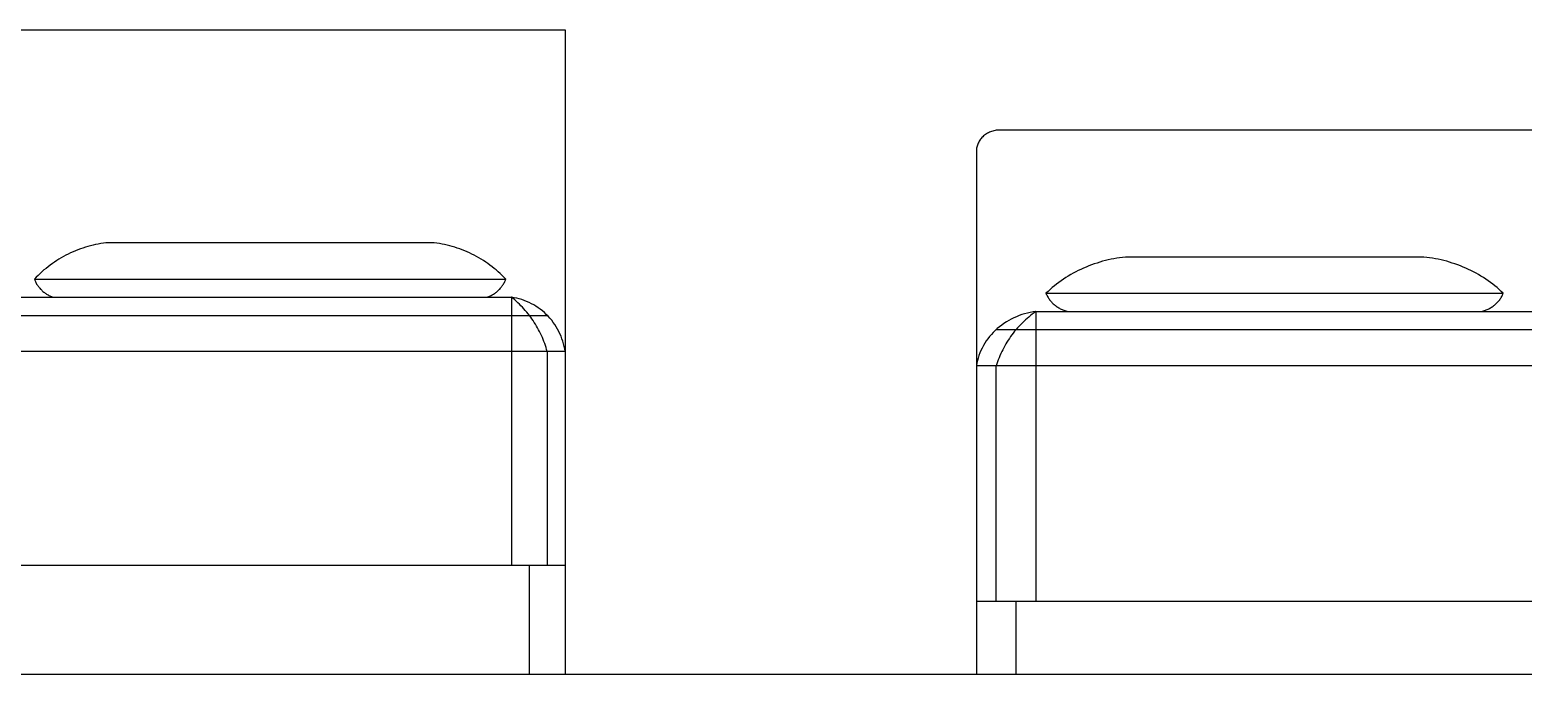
# Model space of a CAD drawing. Header units: inches. Extents: x 18.5 to 61, y 8.5 to 33.3.
# Drawn here: x 43.933 to 46.019, y 18.876 to 19.776 of the extents above; entities that cross this region are included whole.
import ezdxf

# ---------------------------------------------------------------- set-up
doc = ezdxf.new("R2010")
doc.units = ezdxf.units.IN
doc.header["$MEASUREMENT"] = 0
doc.layers.add('02', color=2, linetype='Continuous')
doc.layers.add('1', color=1, linetype='Continuous')

msp = doc.modelspace()

# ---------------------------------------------------------------- linework, layer by layer
at = {"layer": '02'}
for p, q in [((43.1804, 19.776), (44.6804, 19.776)), ((44.6804, 19.776), (44.6804, 18.876)), ((45.2663, 19.6288), (45.265, 19.6278)), ((45.2675, 19.6298), (45.2663, 19.6288)), ((45.2689, 19.6307), (45.2675, 19.6298)), ((45.2703, 19.6315), (45.2689, 19.6307)), ((45.2717, 19.6323), (45.2703, 19.6315)), ((45.2732, 19.633), (45.2717, 19.6323)), ((45.2747, 19.6336), (45.2732, 19.633)), ((45.2762, 19.6342), (45.2747, 19.6336)), ((45.2778, 19.6347), (45.2762, 19.6342)), ((45.2794, 19.6351), (45.2778, 19.6347)), ((45.281, 19.6354), (45.2794, 19.6351)), ((45.2827, 19.6357), (45.281, 19.6354)), ((45.2843, 19.6359), (45.2827, 19.6357)), ((45.286, 19.636), (45.2843, 19.6359)), ((45.2876, 19.636), (45.286, 19.636)), ((46.722, 19.636), (45.2876, 19.636)), ((45.2549, 19.6076), (45.2548, 19.6061)), ((45.255, 19.6091), (45.2549, 19.6076)), ((45.2552, 19.6106), (45.255, 19.6091)), ((45.2555, 19.6121), (45.2552, 19.6106)), ((45.2559, 19.6136), (45.2555, 19.6121)), ((45.2563, 19.6151), (45.2559, 19.6136)), ((45.2569, 19.6165), (45.2563, 19.6151)), ((45.2575, 19.6179), (45.2569, 19.6165)), ((45.2582, 19.6193), (45.2575, 19.6179)), ((45.2589, 19.6206), (45.2582, 19.6193)), ((45.2598, 19.6219), (45.2589, 19.6206)), ((45.2607, 19.6232), (45.2598, 19.6219)), ((45.2617, 19.6244), (45.2607, 19.6232)), ((45.2627, 19.6256), (45.2617, 19.6244)), ((45.2638, 19.6267), (45.2627, 19.6256)), ((45.265, 19.6278), (45.2638, 19.6267)), ((45.2548, 19.6061), (45.2548, 18.876)), ((43.9863, 19.4628), (43.983, 19.4612)), ((43.9896, 19.4644), (43.9863, 19.4628)), ((43.993, 19.4659), (43.9896, 19.4644)), ((43.9964, 19.4674), (43.993, 19.4659)), ((43.9998, 19.4687), (43.9964, 19.4674)), ((44.0033, 19.47), (43.9998, 19.4687)), ((44.0067, 19.4712), (44.0033, 19.47)), ((44.0102, 19.4723), (44.0067, 19.4712)), ((44.0138, 19.4734), (44.0102, 19.4723)), ((44.0173, 19.4743), (44.0138, 19.4734)), ((44.0209, 19.4752), (44.0173, 19.4743)), ((44.0245, 19.476), (44.0209, 19.4752)), ((44.0281, 19.4767), (44.0245, 19.476)), ((44.0318, 19.4774), (44.0281, 19.4767)), ((44.0354, 19.4779), (44.0318, 19.4774)), ((44.039, 19.4784), (44.0354, 19.4779)), ((44.4975, 19.4784), (44.039, 19.4784)), ((44.5011, 19.4779), (44.4975, 19.4784)), ((44.5048, 19.4774), (44.5011, 19.4779)), ((44.5084, 19.4767), (44.5048, 19.4774)), ((44.512, 19.476), (44.5084, 19.4767)), ((44.5156, 19.4752), (44.512, 19.476)), ((44.5192, 19.4743), (44.5156, 19.4752)), ((44.5227, 19.4734), (44.5192, 19.4743)), ((44.5263, 19.4723), (44.5227, 19.4734)), ((44.5298, 19.4712), (44.5263, 19.4723)), ((44.5333, 19.47), (44.5298, 19.4712)), ((44.5367, 19.4687), (44.5333, 19.47)), ((44.5401, 19.4674), (44.5367, 19.4687)), ((44.5435, 19.4659), (44.5401, 19.4674)), ((44.5469, 19.4644), (44.5435, 19.4659)), ((44.5502, 19.4628), (44.5469, 19.4644)), ((44.5535, 19.4612), (44.5502, 19.4628)), ((43.9524, 19.4406), (43.9496, 19.4381)), ((43.9553, 19.4429), (43.9524, 19.4406)), ((43.9582, 19.4452), (43.9553, 19.4429)), ((43.9611, 19.4475), (43.9582, 19.4452)), ((43.9641, 19.4496), (43.9611, 19.4475)), ((43.9671, 19.4517), (43.9641, 19.4496)), ((43.9702, 19.4538), (43.9671, 19.4517)), ((43.9733, 19.4557), (43.9702, 19.4538)), ((43.9765, 19.4576), (43.9733, 19.4557)), ((43.9797, 19.4594), (43.9765, 19.4576)), ((43.983, 19.4612), (43.9797, 19.4594)), ((44.5568, 19.4594), (44.5535, 19.4612)), ((44.56, 19.4576), (44.5568, 19.4594)), ((44.5632, 19.4557), (44.56, 19.4576)), ((44.5663, 19.4538), (44.5632, 19.4557)), ((44.5694, 19.4517), (44.5663, 19.4538)), ((44.5724, 19.4496), (44.5694, 19.4517)), ((44.5754, 19.4475), (44.5724, 19.4496)), ((44.5784, 19.4452), (44.5754, 19.4475)), ((44.5812, 19.4429), (44.5784, 19.4452)), ((44.5841, 19.4406), (44.5812, 19.4429)), ((44.5869, 19.4381), (44.5841, 19.4406)), ((45.4009, 19.4415), (45.3972, 19.4397)), ((45.4045, 19.4431), (45.4009, 19.4415)), ((45.4082, 19.4447), (45.4045, 19.4431)), ((45.412, 19.4462), (45.4082, 19.4447)), ((45.4157, 19.4477), (45.412, 19.4462)), ((45.4195, 19.449), (45.4157, 19.4477)), ((45.4234, 19.4503), (45.4195, 19.449)), ((45.4272, 19.4515), (45.4234, 19.4503)), ((45.4311, 19.4527), (45.4272, 19.4515)), ((45.4351, 19.4537), (45.4311, 19.4527)), ((45.439, 19.4547), (45.4351, 19.4537)), ((45.443, 19.4555), (45.439, 19.4547)), ((45.447, 19.4563), (45.443, 19.4555)), ((45.451, 19.457), (45.447, 19.4563)), ((45.455, 19.4577), (45.451, 19.457)), ((45.4591, 19.4582), (45.455, 19.4577)), ((45.4631, 19.4587), (45.4591, 19.4582)), ((45.8798, 19.4587), (45.4631, 19.4587)), ((45.8839, 19.4582), (45.8798, 19.4587)), ((45.8879, 19.4577), (45.8839, 19.4582)), ((45.8919, 19.457), (45.8879, 19.4577)), ((45.896, 19.4563), (45.8919, 19.457)), ((45.9, 19.4555), (45.896, 19.4563)), ((45.9039, 19.4547), (45.9, 19.4555)), ((45.9079, 19.4537), (45.9039, 19.4547)), ((45.9118, 19.4527), (45.9079, 19.4537)), ((45.9157, 19.4515), (45.9118, 19.4527)), ((45.9196, 19.4503), (45.9157, 19.4515)), ((45.9234, 19.449), (45.9196, 19.4503)), ((45.9272, 19.4477), (45.9234, 19.449)), ((45.931, 19.4462), (45.9272, 19.4477)), ((45.9347, 19.4447), (45.931, 19.4462)), ((45.9384, 19.4431), (45.9347, 19.4447)), ((45.9421, 19.4415), (45.9384, 19.4431)), ((45.9457, 19.4397), (45.9421, 19.4415)), ((43.9416, 19.4305), (43.939, 19.4278)), ((43.939, 19.4278), (44.5975, 19.4278)), ((43.939, 19.4278), (43.9395, 19.4266)), ((43.9395, 19.4266), (43.94, 19.4255)), ((43.94, 19.4255), (43.9405, 19.4243)), ((43.9405, 19.4243), (43.941, 19.4232)), ((43.941, 19.4232), (43.9416, 19.4221)), ((43.9442, 19.4331), (43.9416, 19.4305)), ((43.9416, 19.4221), (43.9422, 19.421)), ((43.9422, 19.421), (43.9429, 19.42)), ((43.9429, 19.42), (43.9436, 19.4189)), ((43.9469, 19.4356), (43.9442, 19.4331)), ((43.9496, 19.4381), (43.9469, 19.4356)), ((44.5896, 19.4356), (44.5869, 19.4381)), ((44.5923, 19.4331), (44.5896, 19.4356)), ((44.5949, 19.4305), (44.5923, 19.4331)), ((44.5929, 19.4189), (44.5936, 19.42)), ((44.5936, 19.42), (44.5943, 19.421)), ((44.5943, 19.421), (44.5949, 19.4221)), ((44.5975, 19.4278), (44.5949, 19.4305)), ((44.5949, 19.4221), (44.5955, 19.4232)), ((44.5955, 19.4232), (44.596, 19.4243)), ((44.596, 19.4243), (44.5965, 19.4255)), ((44.5965, 19.4255), (44.597, 19.4266)), ((44.597, 19.4266), (44.5975, 19.4278)), ((45.3669, 19.4208), (45.3638, 19.4184)), ((45.37, 19.4232), (45.3669, 19.4208)), ((45.3733, 19.4255), (45.37, 19.4232)), ((45.3765, 19.4277), (45.3733, 19.4255)), ((45.3799, 19.4299), (45.3765, 19.4277)), ((45.3832, 19.432), (45.3799, 19.4299)), ((45.3867, 19.4341), (45.3832, 19.432)), ((45.3901, 19.436), (45.3867, 19.4341)), ((45.3937, 19.4379), (45.3901, 19.436)), ((45.3972, 19.4397), (45.3937, 19.4379)), ((45.9493, 19.4379), (45.9457, 19.4397)), ((45.9528, 19.436), (45.9493, 19.4379)), ((45.9563, 19.4341), (45.9528, 19.436)), ((45.9597, 19.432), (45.9563, 19.4341)), ((45.9631, 19.4299), (45.9597, 19.432)), ((45.9664, 19.4277), (45.9631, 19.4299)), ((45.9697, 19.4255), (45.9664, 19.4277)), ((45.9729, 19.4232), (45.9697, 19.4255)), ((45.9761, 19.4208), (45.9729, 19.4232)), ((45.9792, 19.4184), (45.9761, 19.4208)), ((43.2554, 19.4025), (44.6054, 19.4025)), ((43.9436, 19.4189), (43.9443, 19.4179)), ((43.9443, 19.4179), (43.945, 19.4169)), ((43.945, 19.4169), (43.9458, 19.4159)), ((43.9458, 19.4159), (43.9466, 19.415)), ((43.9466, 19.415), (43.9474, 19.414)), ((43.9474, 19.414), (43.9483, 19.4131)), ((43.9483, 19.4131), (43.9492, 19.4123)), ((43.9492, 19.4123), (43.9501, 19.4114)), ((43.9501, 19.4114), (43.951, 19.4106)), ((43.951, 19.4106), (43.952, 19.4098)), ((43.952, 19.4098), (43.953, 19.409)), ((43.953, 19.409), (43.954, 19.4083)), ((43.954, 19.4083), (43.955, 19.4076)), ((43.955, 19.4076), (43.9561, 19.4069)), ((43.9561, 19.4069), (43.9571, 19.4063)), ((43.9571, 19.4063), (43.9582, 19.4057)), ((43.9582, 19.4057), (43.9593, 19.4051)), ((43.9593, 19.4051), (43.9605, 19.4046)), ((43.9605, 19.4046), (43.9616, 19.4041)), ((43.9616, 19.4041), (43.9627, 19.4037)), ((43.9627, 19.4037), (43.9639, 19.4032)), ((43.9639, 19.4032), (43.9651, 19.4028)), ((43.9651, 19.4028), (43.9663, 19.4025)), ((44.5702, 19.4025), (44.5714, 19.4028)), ((44.5714, 19.4028), (44.5726, 19.4032)), ((44.5726, 19.4032), (44.5738, 19.4037)), ((44.5738, 19.4037), (44.5749, 19.4041)), ((44.5749, 19.4041), (44.5761, 19.4046)), ((44.5761, 19.4046), (44.5772, 19.4051)), ((44.5772, 19.4051), (44.5783, 19.4057)), ((44.5783, 19.4057), (44.5794, 19.4063)), ((44.5794, 19.4063), (44.5804, 19.4069)), ((44.5804, 19.4069), (44.5815, 19.4076)), ((44.5815, 19.4076), (44.5825, 19.4083)), ((44.5825, 19.4083), (44.5835, 19.409)), ((44.5835, 19.409), (44.5845, 19.4098)), ((44.5845, 19.4098), (44.5855, 19.4106)), ((44.5855, 19.4106), (44.5864, 19.4114)), ((44.5864, 19.4114), (44.5873, 19.4123)), ((44.5873, 19.4123), (44.5882, 19.4131)), ((44.5882, 19.4131), (44.5891, 19.414)), ((44.5891, 19.414), (44.5899, 19.415)), ((44.5899, 19.415), (44.5907, 19.4159)), ((44.5907, 19.4159), (44.5915, 19.4169)), ((44.5915, 19.4169), (44.5922, 19.4179)), ((44.5922, 19.4179), (44.5929, 19.4189)), ((44.6091, 19.4019), (44.6054, 19.4025)), ((44.6078, 19.4006), (44.6054, 19.4025)), ((44.6054, 19.4025), (44.6054, 19.0278)), ((44.61, 19.3987), (44.6078, 19.4006)), ((44.6127, 19.4011), (44.6091, 19.4019)), ((44.6162, 19.4002), (44.6127, 19.4011)), ((44.6197, 19.3992), (44.6162, 19.4002)), ((44.6232, 19.398), (44.6197, 19.3992)), ((45.3549, 19.4107), (45.352, 19.408)), ((45.352, 19.408), (45.3525, 19.4069)), ((45.352, 19.408), (45.9909, 19.408)), ((45.3525, 19.4069), (45.3531, 19.4057)), ((45.3531, 19.4057), (45.3536, 19.4046)), ((45.3536, 19.4046), (45.3543, 19.4034)), ((45.3543, 19.4034), (45.3549, 19.4023)), ((45.3578, 19.4133), (45.3549, 19.4107)), ((45.3549, 19.4023), (45.3556, 19.4012)), ((45.3556, 19.4012), (45.3563, 19.4002)), ((45.3563, 19.4002), (45.3571, 19.3991)), ((45.3571, 19.3991), (45.3579, 19.3981)), ((45.3608, 19.4159), (45.3578, 19.4133)), ((45.3638, 19.4184), (45.3608, 19.4159)), ((45.9822, 19.4159), (45.9792, 19.4184)), ((45.9852, 19.4133), (45.9822, 19.4159)), ((45.9851, 19.3981), (45.9859, 19.3991)), ((45.9881, 19.4107), (45.9852, 19.4133)), ((45.9859, 19.3991), (45.9866, 19.4002)), ((45.9866, 19.4002), (45.9874, 19.4012)), ((45.9874, 19.4012), (45.9881, 19.4023)), ((45.9909, 19.408), (45.9881, 19.4107)), ((45.9881, 19.4023), (45.9887, 19.4034)), ((45.9887, 19.4034), (45.9893, 19.4046)), ((45.9893, 19.4046), (45.9899, 19.4057)), ((45.9899, 19.4057), (45.9904, 19.4069)), ((45.9904, 19.4069), (45.9909, 19.408)), ((44.6123, 19.3968), (44.61, 19.3987)), ((44.6145, 19.3948), (44.6123, 19.3968)), ((44.6166, 19.3927), (44.6145, 19.3948)), ((44.6187, 19.3906), (44.6166, 19.3927)), ((44.6208, 19.3885), (44.6187, 19.3906)), ((44.6228, 19.3863), (44.6208, 19.3885)), ((44.6248, 19.3841), (44.6228, 19.3863)), ((44.6266, 19.3966), (44.6232, 19.398)), ((44.6268, 19.3818), (44.6248, 19.3841)), ((44.63, 19.3952), (44.6266, 19.3966)), ((44.6286, 19.3795), (44.6268, 19.3818)), ((44.6305, 19.3772), (44.6286, 19.3795)), ((44.6333, 19.3935), (44.63, 19.3952)), ((44.6365, 19.3918), (44.6333, 19.3935)), ((44.6397, 19.3899), (44.6365, 19.3918)), ((44.6427, 19.3878), (44.6397, 19.3899)), ((44.6457, 19.3857), (44.6427, 19.3878)), ((44.6486, 19.3834), (44.6457, 19.3857)), ((44.6514, 19.381), (44.6486, 19.3834)), ((44.6541, 19.3785), (44.6514, 19.381)), ((44.6567, 19.3759), (44.6541, 19.3785)), ((45.3184, 19.3782), (45.3146, 19.3768)), ((45.3223, 19.3794), (45.3184, 19.3782)), ((45.3262, 19.3804), (45.3223, 19.3794)), ((45.3301, 19.3813), (45.3262, 19.3804)), ((45.3341, 19.3821), (45.3301, 19.3813)), ((45.333, 19.3789), (45.3306, 19.377)), ((45.3356, 19.3808), (45.333, 19.3789)), ((45.3381, 19.3827), (45.3341, 19.3821)), ((45.3381, 19.3827), (45.3356, 19.3808)), ((45.3381, 19.3827), (45.3381, 18.9774)), ((45.3381, 19.3827), (46.6715, 19.3827)), ((45.3579, 19.3981), (45.3587, 19.3971)), ((45.3587, 19.3971), (45.3596, 19.3961)), ((45.3596, 19.3961), (45.3604, 19.3952)), ((45.3604, 19.3952), (45.3614, 19.3942)), ((45.3614, 19.3942), (45.3623, 19.3933)), ((45.3623, 19.3933), (45.3633, 19.3925)), ((45.3633, 19.3925), (45.3643, 19.3916)), ((45.3643, 19.3916), (45.3654, 19.3908)), ((45.3654, 19.3908), (45.3664, 19.39)), ((45.3664, 19.39), (45.3675, 19.3892)), ((45.3675, 19.3892), (45.3686, 19.3885)), ((45.3686, 19.3885), (45.3698, 19.3878)), ((45.3698, 19.3878), (45.371, 19.3871)), ((45.371, 19.3871), (45.3721, 19.3865)), ((45.3721, 19.3865), (45.3733, 19.3859)), ((45.3733, 19.3859), (45.3746, 19.3853)), ((45.3746, 19.3853), (45.3758, 19.3848)), ((45.3758, 19.3848), (45.3771, 19.3843)), ((45.3771, 19.3843), (45.3784, 19.3839)), ((45.3784, 19.3839), (45.3797, 19.3834)), ((45.3797, 19.3834), (45.381, 19.383)), ((45.381, 19.383), (45.3823, 19.3827)), ((45.9607, 19.3827), (45.962, 19.383)), ((45.962, 19.383), (45.9633, 19.3834)), ((45.9633, 19.3834), (45.9646, 19.3839)), ((45.9646, 19.3839), (45.9659, 19.3843)), ((45.9659, 19.3843), (45.9671, 19.3848)), ((45.9671, 19.3848), (45.9684, 19.3853)), ((45.9684, 19.3853), (45.9696, 19.3859)), ((45.9696, 19.3859), (45.9708, 19.3865)), ((45.9708, 19.3865), (45.972, 19.3871)), ((45.972, 19.3871), (45.9732, 19.3878)), ((45.9732, 19.3878), (45.9743, 19.3885)), ((45.9743, 19.3885), (45.9754, 19.3892)), ((45.9754, 19.3892), (45.9765, 19.39)), ((45.9765, 19.39), (45.9776, 19.3908)), ((45.9776, 19.3908), (45.9786, 19.3916)), ((45.9786, 19.3916), (45.9796, 19.3925)), ((45.9796, 19.3925), (45.9806, 19.3933)), ((45.9806, 19.3933), (45.9816, 19.3942)), ((45.9816, 19.3942), (45.9825, 19.3952)), ((45.9825, 19.3952), (45.9834, 19.3961)), ((45.9834, 19.3961), (45.9843, 19.3971)), ((45.9843, 19.3971), (45.9851, 19.3981)), ((43.2054, 19.3772), (44.6554, 19.3772)), ((44.6323, 19.3748), (44.6305, 19.3772)), ((44.634, 19.3724), (44.6323, 19.3748)), ((44.6357, 19.3699), (44.634, 19.3724)), ((44.6373, 19.3674), (44.6357, 19.3699)), ((44.6389, 19.3649), (44.6373, 19.3674)), ((44.6405, 19.3623), (44.6389, 19.3649)), ((44.642, 19.3597), (44.6405, 19.3623)), ((44.6434, 19.3571), (44.642, 19.3597)), ((44.6448, 19.3545), (44.6434, 19.3571)), ((44.6592, 19.3731), (44.6567, 19.3759)), ((44.6616, 19.3703), (44.6592, 19.3731)), ((44.6638, 19.3674), (44.6616, 19.3703)), ((44.666, 19.3644), (44.6638, 19.3674)), ((44.668, 19.3612), (44.666, 19.3644)), ((44.6698, 19.3581), (44.668, 19.3612)), ((44.6716, 19.3548), (44.6698, 19.3581)), ((45.284, 19.3587), (45.2812, 19.356)), ((45.2826, 19.3574), (46.727, 19.3574)), ((45.287, 19.3612), (45.284, 19.3587)), ((45.2902, 19.3636), (45.287, 19.3612)), ((45.2934, 19.3659), (45.2902, 19.3636)), ((45.2967, 19.368), (45.2934, 19.3659)), ((45.3001, 19.3701), (45.2967, 19.368)), ((45.3036, 19.3719), (45.3001, 19.3701)), ((45.3072, 19.3737), (45.3036, 19.3719)), ((45.3109, 19.3753), (45.3072, 19.3737)), ((45.3103, 19.3573), (45.3083, 19.3549)), ((45.3124, 19.3597), (45.3103, 19.3573)), ((45.3146, 19.3768), (45.3109, 19.3753)), ((45.3145, 19.362), (45.3124, 19.3597)), ((45.3166, 19.3642), (45.3145, 19.362)), ((45.3188, 19.3665), (45.3166, 19.3642)), ((45.3211, 19.3687), (45.3188, 19.3665)), ((45.3234, 19.3708), (45.3211, 19.3687)), ((45.3257, 19.3729), (45.3234, 19.3708)), ((45.3281, 19.3749), (45.3257, 19.3729)), ((45.3306, 19.377), (45.3281, 19.3749)), ((44.6461, 19.3518), (44.6448, 19.3545)), ((44.6474, 19.3491), (44.6461, 19.3518)), ((44.6486, 19.3464), (44.6474, 19.3491)), ((44.6497, 19.3436), (44.6486, 19.3464)), ((44.6508, 19.3408), (44.6497, 19.3436)), ((44.6519, 19.338), (44.6508, 19.3408)), ((44.6528, 19.3352), (44.6519, 19.338)), ((44.6732, 19.3514), (44.6716, 19.3548)), ((44.6747, 19.348), (44.6732, 19.3514)), ((44.676, 19.3446), (44.6747, 19.348)), ((44.6772, 19.3411), (44.676, 19.3446)), ((44.6782, 19.3375), (44.6772, 19.3411)), ((44.6791, 19.3339), (44.6782, 19.3375)), ((45.2666, 19.3382), (45.2647, 19.3349)), ((45.2687, 19.3414), (45.2666, 19.3382)), ((45.2709, 19.3445), (45.2687, 19.3414)), ((45.2733, 19.3475), (45.2709, 19.3445)), ((45.2758, 19.3505), (45.2733, 19.3475)), ((45.2784, 19.3533), (45.2758, 19.3505)), ((45.2812, 19.356), (45.2784, 19.3533)), ((45.296, 19.3372), (45.2945, 19.3346)), ((45.2976, 19.3399), (45.296, 19.3372)), ((45.2992, 19.3425), (45.2976, 19.3399)), ((45.3009, 19.345), (45.2992, 19.3425)), ((45.3027, 19.3476), (45.3009, 19.345)), ((45.3045, 19.35), (45.3027, 19.3476)), ((45.3064, 19.3525), (45.3045, 19.35)), ((45.3083, 19.3549), (45.3064, 19.3525)), ((44.6804, 19.3266), (43.1804, 19.3266)), ((44.6538, 19.3324), (44.6528, 19.3352)), ((44.6546, 19.3295), (44.6538, 19.3324)), ((44.6554, 19.3266), (44.6546, 19.3295)), ((44.6554, 19.3266), (44.6554, 19.0278)), ((44.6798, 19.3303), (44.6791, 19.3339)), ((44.6804, 19.3266), (44.6798, 19.3303)), ((45.2573, 19.3176), (45.2563, 19.314)), ((45.2584, 19.3212), (45.2573, 19.3176)), ((45.2598, 19.3247), (45.2584, 19.3212)), ((45.2612, 19.3282), (45.2598, 19.3247)), ((45.2629, 19.3316), (45.2612, 19.3282)), ((45.2647, 19.3349), (45.2629, 19.3316)), ((45.2866, 19.3181), (45.2855, 19.3153)), ((45.2877, 19.3209), (45.2866, 19.3181)), ((45.289, 19.3237), (45.2877, 19.3209)), ((45.2902, 19.3265), (45.289, 19.3237)), ((45.2916, 19.3292), (45.2902, 19.3265)), ((45.293, 19.3319), (45.2916, 19.3292)), ((45.2945, 19.3346), (45.293, 19.3319)), ((45.2555, 19.3104), (45.2548, 19.3067)), ((46.7548, 19.3067), (45.2548, 19.3067)), ((45.2563, 19.314), (45.2555, 19.3104)), ((45.2835, 19.3096), (45.2826, 19.3067)), ((45.2826, 18.9774), (45.2826, 19.3067)), ((45.2845, 19.3124), (45.2835, 19.3096)), ((45.2855, 19.3153), (45.2845, 19.3124)), ((44.6804, 19.0278), (43.1804, 19.0278)), ((44.6304, 18.876), (44.6304, 19.0278)), ((46.7548, 18.9774), (45.2548, 18.9774)), ((45.3104, 18.876), (45.3104, 18.9774)), ((44.6304, 18.876), (44.6804, 18.876)), ((45.2548, 18.876), (45.3104, 18.876))]:
    msp.add_line(p, q, dxfattribs=at)
at = {"layer": '1'}
msp.add_line((40.3716, 18.876), (60.6678, 18.876), dxfattribs=at)

doc.saveas('drawing.dxf')
